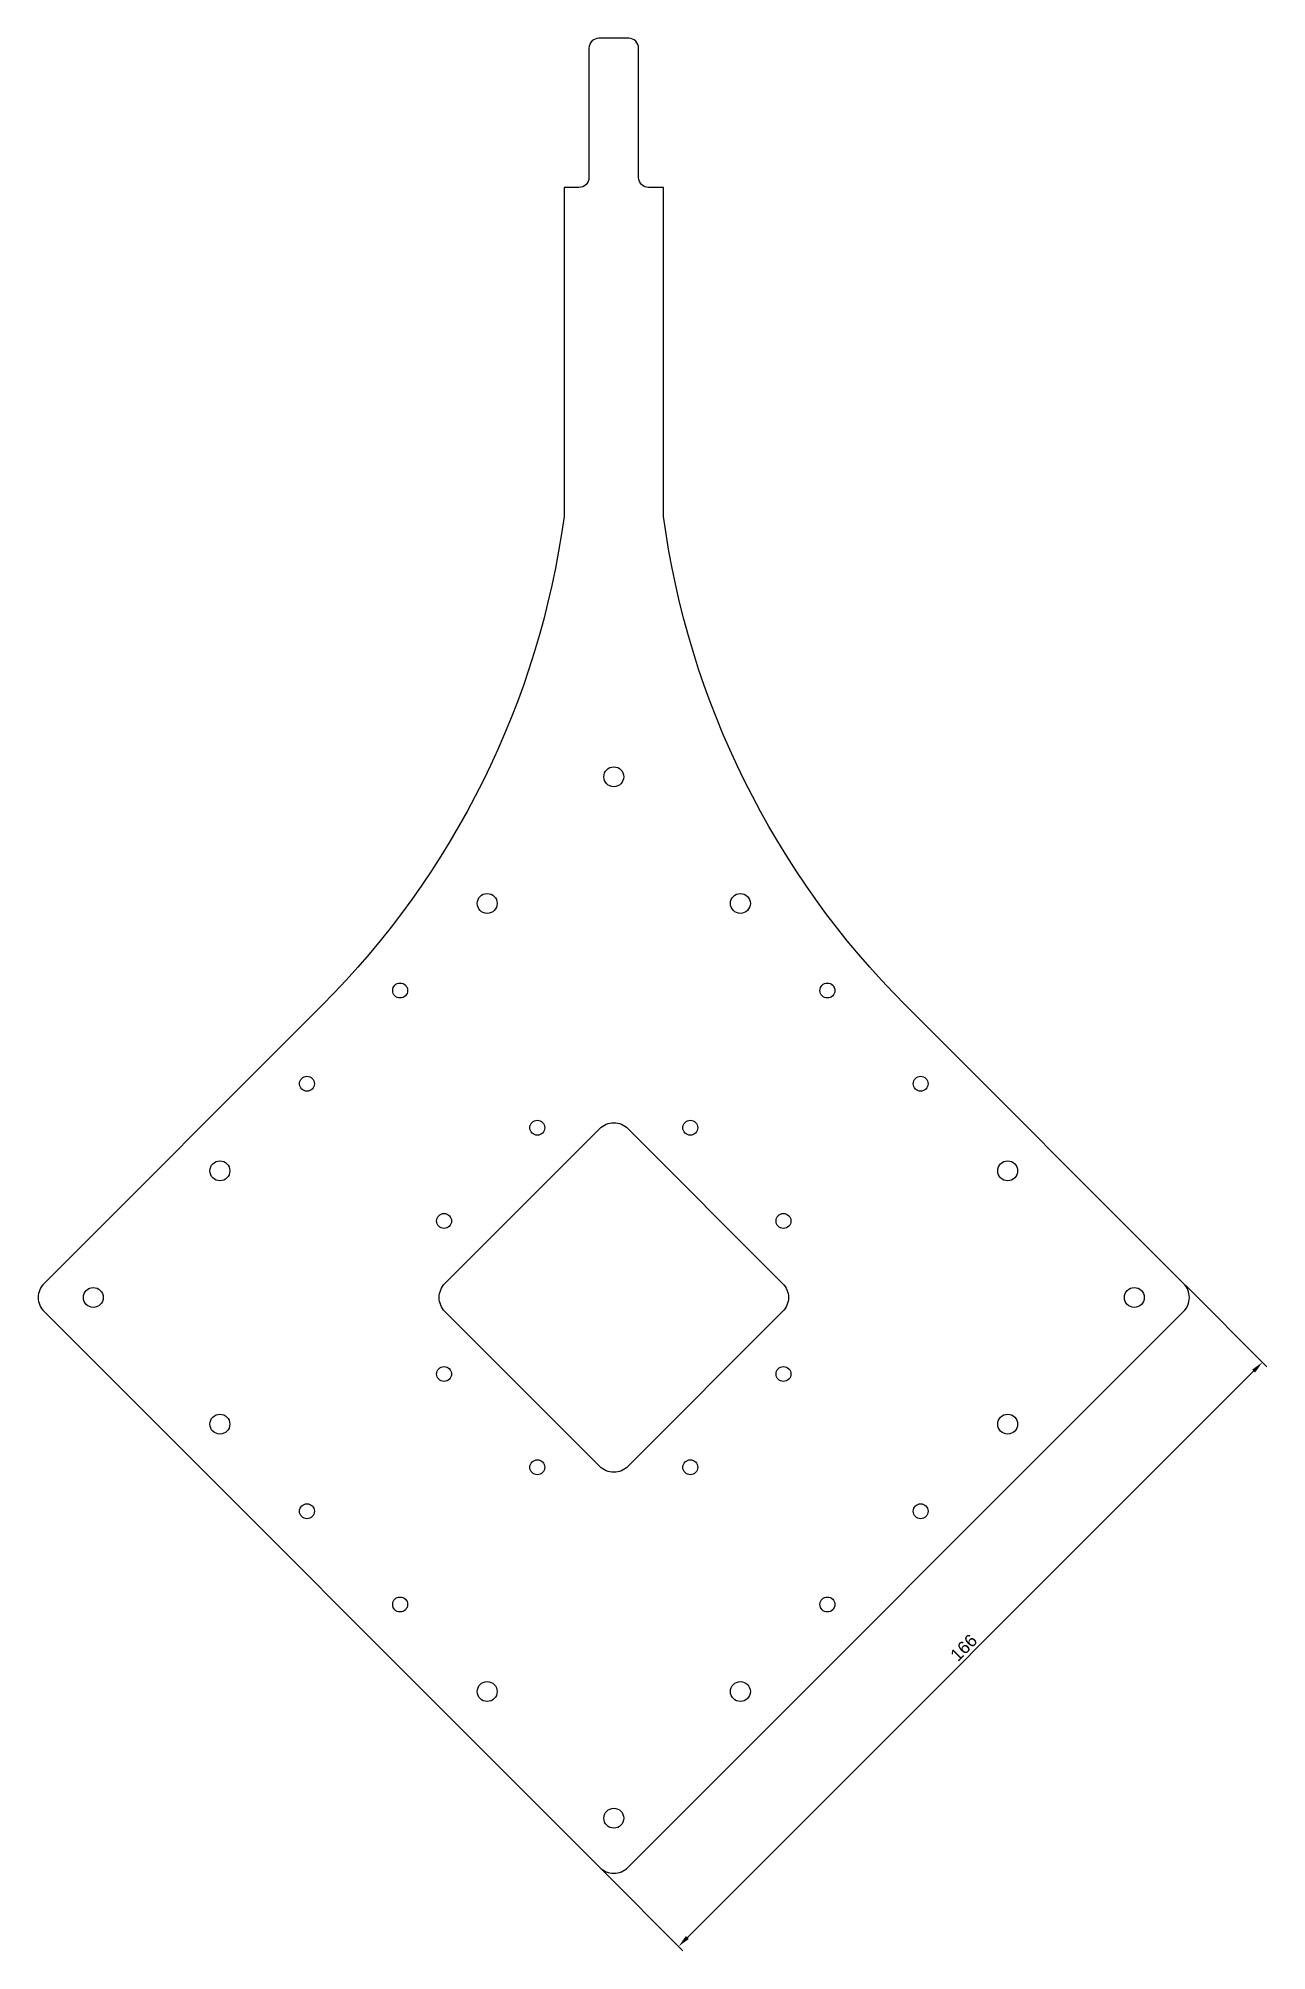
# Model space of a CAD drawing. Header units: millimetres. Extents: x 42 to 289, y 22 to 406.
import ezdxf

# ---------------------------------------------------------------- set-up
doc = ezdxf.new("R2010")
doc.units = ezdxf.units.MM
doc.styles.get("Standard").update_dxf_attribs({"font": 'arial.ttf'})
doc.dimstyles.new('ISO-25', dxfattribs={"dimtxt": 2.5, "dimasz": 2.5, "dimexe": 1.25, "dimexo": 0.625, "dimtad": 1, "dimtxsty": 'Standard', "dimcen": 2.5, "dimadec": 0, "dimazin": 0, "dimtfac": 1, "dimtmove": 0, "dimatfit": 3, "dimfxl": 1, "dimarcsym": 0})

# ---------------------------------------------------------------- blocks, each defined once
blk = doc.blocks.new('*D1')
at = {"color": 0, "lineweight": -2}
for p, q in [((273.17, 155.25), (289.46, 138.96)), ((286.81, 138.08), (172.97, 24.23)), ((155.79, 37.88), (172.08, 21.58))]:
    blk.add_line(p, q, dxfattribs=at)
at = {"color": 0}
for points in [[(287.1, 137.78), (286.52, 138.37), (288.58, 139.85)], [(172.67, 24.53), (173.26, 23.94), (171.2, 22.47)]]:
    blk.add_solid(points, dxfattribs=at)
at = {"layer": 'Defpoints', "color": 0}
for p in [(272.73, 155.7), (155.35, 38.32), (171.2, 22.47)]:
    blk.add_point(p, dxfattribs=at)
at = {"color": 0, "insert": (228.54, 82.5), "char_height": 2.5, "attachment_point": 5, "rotation": 45}
blk.add_mtext('166', dxfattribs=at)

msp = doc.modelspace()

# ---------------------------------------------------------------- linework, layer by layer
for points in [[(43.625, 155.697, 0.4142136), (43.625, 150.04), (155.348, 38.317, 0.4142136), (161.005, 38.317), (272.727, 150.04, 0.4142136), (272.727, 155.697), (216.866, 211.558, -0.1640758), (168.176, 309.797), (168.176, 332.868), (168.176, 355.94), (168.176, 375.94), (165.176, 375.94, -0.4142136), (163.176, 377.94), (163.176, 403.94, 0.4142136), (161.176, 405.94), (155.176, 405.94, 0.4142136), (153.176, 403.94), (153.176, 377.94, -0.4142136), (151.176, 375.94), (148.176, 375.94), (148.176, 355.94), (148.176, 332.868), (148.176, 309.797, -0.1640758), (99.486, 211.558)], [(124.235, 155.697), (155.348, 186.809, -0.4142136), (161.005, 186.809), (192.117, 155.697, -0.4142136), (192.117, 150.04), (161.005, 118.927, -0.4142136), (155.348, 118.927), (124.235, 150.04, -0.4142136)]]:
    msp.add_lwpolyline(points, format="xyb", close=True)
for centre, radius in [((158.176, 257.52), 2), ((132.72, 232.064), 2), ((183.632, 232.064), 2), ((115.219, 214.563), 1.5), ((201.133, 214.563), 1.5), ((96.481, 195.825), 1.5), ((219.871, 195.825), 1.5), ((142.797, 186.986), 1.5), ((173.556, 186.986), 1.5), ((78.98, 178.324), 2), ((237.372, 178.324), 2), ((124.058, 168.248), 1.5), ((192.294, 168.248), 1.5), ((53.524, 152.868), 2), ((262.828, 152.868), 2), ((124.058, 137.489), 1.5), ((192.294, 137.489), 1.5), ((78.98, 127.412), 2), ((237.372, 127.412), 2), ((142.797, 118.75), 1.5), ((173.556, 118.75), 1.5), ((96.481, 109.912), 1.5), ((219.871, 109.912), 1.5), ((115.219, 91.173), 1.5), ((201.133, 91.173), 1.5), ((132.72, 73.672), 2), ((183.632, 73.672), 2), ((158.176, 48.217), 2)]:
    msp.add_circle(centre, radius)

# ---------------------------------------------------------------- dimensions: what is measured, and where the dimension line sits
dim = msp.add_aligned_dim(p1=(272.727, 155.697), p2=(155.348, 38.317), distance=22.416, dimstyle='ISO-25')
dim.commit()
dim.dimension.update_dxf_attribs({"geometry": '*D1', "text_midpoint": (228.544, 82.5)})

doc.saveas('drawing.dxf')
